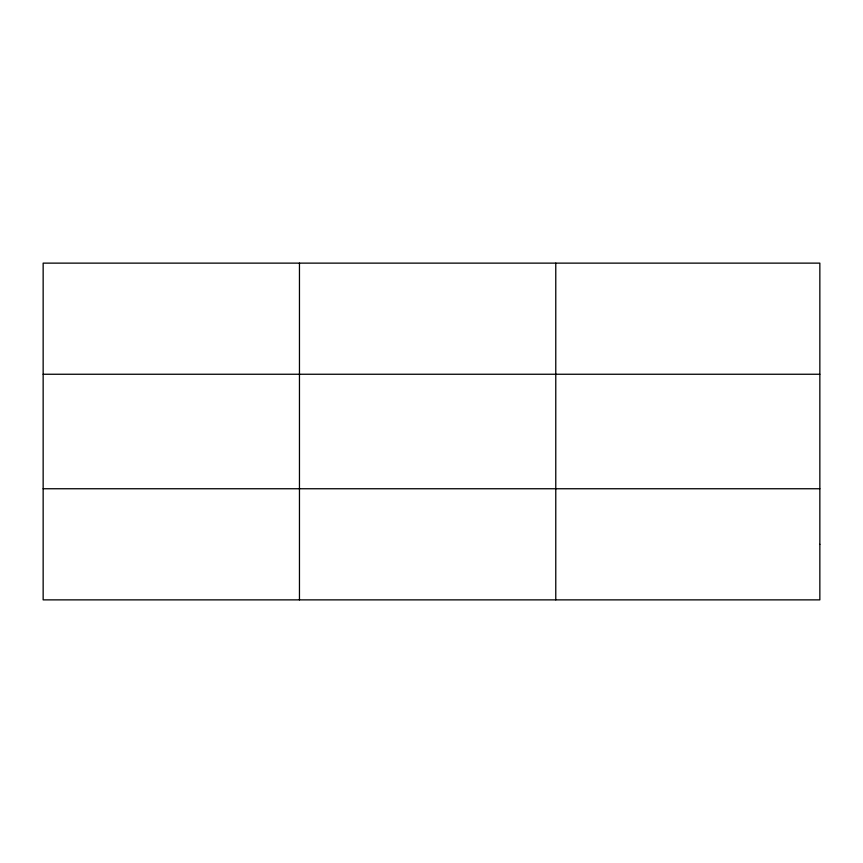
<?xml version="1.0" encoding="UTF-8"?>
<svg xmlns="http://www.w3.org/2000/svg" width="863" height="863" viewBox="0 0 863 863"><rect width="100%" height="100%" fill="white"/><g stroke="black" fill="none" stroke-linecap="round" stroke-linejoin="round"><path stroke-width="1.29" d="M299.461 263.129L299.461 599.871M555.772 263.129L555.772 599.871M43.15 374.251L819.85 374.251M43.15 488.749L819.85 488.749M819.85 544.316L819.85 599.871L43.15 599.871L43.15 263.129L819.85 263.129L819.85 544.316"/></g></svg>
